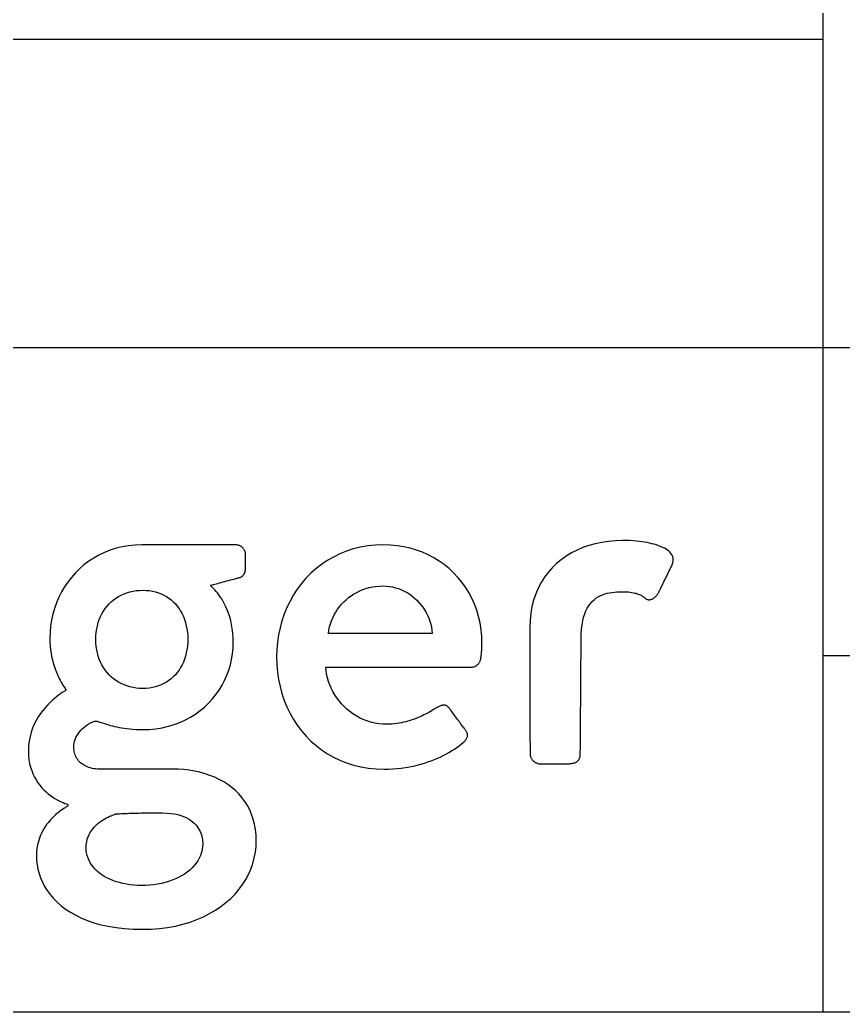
# Model space of a CAD drawing. Extents: x -9 to 415, y 5 to 292.
# Drawn here: x 270.7 to 296.1, y 4.66 to 35.26 of the extents above; entities that cross this region are included whole.
import ezdxf

# ---------------------------------------------------------------- set-up
doc = ezdxf.new("R2010")
doc.units = 0
doc.layers.get('0').update_dxf_attribs({"linetype": 'CONTINUOUS'})

msp = doc.modelspace()

# ---------------------------------------------------------------- linework, layer by layer
at = {"color": 7, "linetype": 'CONTINUOUS'}
for p, q in [((295.488, 32.13), (295.488, 53.819)), ((225.389, 34.66), (295.488, 34.66)), ((295.488, 4.66), (295.488, 34.66)), ((225.389, 25.16), (295.488, 25.16)), ((295.488, 25.16), (414.988, 25.16)), ((295.488, 15.66), (414.988, 15.66)), ((414.988, 4.66), (19.988, 4.66)), ((414.988, 4.66), (225.389, 4.66))]:
    msp.add_line(p, q, dxfattribs=at)
at = {"color": 179, "linetype": 'CONTINUOUS'}
for p, q in [((273.857, 19.009), (273.668, 18.963)), ((274.053, 19.042), (273.857, 19.009)), ((274.255, 19.063), (274.053, 19.042)), ((274.462, 19.07), (274.255, 19.063)), ((274.477, 19.07), (274.462, 19.07)), ((274.519, 19.07), (274.477, 19.07)), ((274.586, 19.07), (274.519, 19.07)), ((274.676, 19.07), (274.586, 19.07)), ((274.786, 19.07), (274.676, 19.07)), ((274.914, 19.07), (274.786, 19.07)), ((275.056, 19.07), (274.914, 19.07)), ((275.211, 19.07), (275.056, 19.07)), ((275.376, 19.07), (275.211, 19.07)), ((275.549, 19.07), (275.376, 19.07)), ((275.726, 19.07), (275.549, 19.07)), ((275.907, 19.07), (275.726, 19.07)), ((276.087, 19.07), (275.907, 19.07)), ((276.264, 19.07), (276.087, 19.07)), ((276.437, 19.07), (276.264, 19.07)), ((276.602, 19.07), (276.437, 19.07)), ((276.757, 19.07), (276.602, 19.07)), ((276.9, 19.07), (276.757, 19.07)), ((277.027, 19.07), (276.9, 19.07)), ((277.137, 19.07), (277.027, 19.07)), ((277.227, 19.07), (277.137, 19.07)), ((277.294, 19.07), (277.227, 19.07)), ((277.336, 19.07), (277.294, 19.07)), ((277.351, 19.07), (277.336, 19.07)), ((277.373, 19.069), (277.351, 19.07)), ((277.395, 19.067), (277.373, 19.069)), ((277.416, 19.064), (277.395, 19.067)), ((277.437, 19.059), (277.416, 19.064)), ((277.457, 19.053), (277.437, 19.059)), ((277.476, 19.046), (277.457, 19.053)), ((277.495, 19.038), (277.476, 19.046)), ((277.513, 19.029), (277.495, 19.038)), ((277.53, 19.019), (277.513, 19.029)), ((277.546, 19.007), (277.53, 19.019)), ((277.561, 18.995), (277.546, 19.007)), ((277.575, 18.981), (277.561, 18.995)), ((277.589, 18.967), (277.575, 18.981)), ((281.211, 18.997), (280.989, 18.943)), ((281.44, 19.037), (281.211, 18.997)), ((281.677, 19.061), (281.44, 19.037)), ((281.921, 19.07), (281.677, 19.061)), ((282.133, 19.063), (281.921, 19.07)), ((282.341, 19.043), (282.133, 19.063)), ((282.544, 19.011), (282.341, 19.043)), ((282.742, 18.966), (282.544, 19.011)), ((288.072, 18.984), (287.892, 18.907)), ((288.259, 19.049), (288.072, 18.984)), ((288.454, 19.103), (288.259, 19.049)), ((288.654, 19.146), (288.454, 19.103)), ((288.861, 19.177), (288.654, 19.146)), ((289.073, 19.196), (288.861, 19.177)), ((289.291, 19.204), (289.073, 19.196)), ((289.513, 19.199), (289.291, 19.204)), ((289.738, 19.183), (289.513, 19.199)), ((289.816, 19.174), (289.738, 19.183)), ((289.894, 19.164), (289.816, 19.174)), ((289.972, 19.152), (289.894, 19.164)), ((290.049, 19.138), (289.972, 19.152)), ((290.124, 19.123), (290.049, 19.138)), ((290.198, 19.106), (290.124, 19.123)), ((290.27, 19.087), (290.198, 19.106)), ((290.339, 19.066), (290.27, 19.087)), ((290.406, 19.044), (290.339, 19.066)), ((290.47, 19.019), (290.406, 19.044)), ((290.53, 18.993), (290.47, 19.019)), ((290.586, 18.965), (290.53, 18.993)), ((273.14, 18.754), (272.979, 18.663)), ((273.309, 18.835), (273.14, 18.754)), ((273.485, 18.904), (273.309, 18.835)), ((273.668, 18.963), (273.485, 18.904)), ((277.601, 18.952), (277.589, 18.967)), ((277.613, 18.936), (277.601, 18.952)), ((277.623, 18.919), (277.613, 18.936)), ((277.632, 18.901), (277.623, 18.919)), ((277.641, 18.882), (277.632, 18.901)), ((277.648, 18.863), (277.641, 18.882)), ((277.653, 18.843), (277.648, 18.863)), ((277.658, 18.822), (277.653, 18.843)), ((277.661, 18.801), (277.658, 18.822)), ((277.663, 18.779), (277.661, 18.801)), ((277.664, 18.757), (277.663, 18.779)), ((277.664, 18.755), (277.664, 18.757)), ((277.664, 18.748), (277.664, 18.755)), ((277.664, 18.739), (277.664, 18.748)), ((277.664, 18.726), (277.664, 18.739)), ((277.664, 18.71), (277.664, 18.726)), ((277.664, 18.692), (277.664, 18.71)), ((277.664, 18.672), (277.664, 18.692)), ((277.664, 18.65), (277.664, 18.672)), ((280.373, 18.695), (280.185, 18.587)), ((280.57, 18.791), (280.373, 18.695)), ((280.775, 18.874), (280.57, 18.791)), ((280.989, 18.943), (280.775, 18.874)), ((282.934, 18.91), (282.742, 18.966)), ((283.119, 18.842), (282.934, 18.91)), ((283.299, 18.762), (283.119, 18.842)), ((283.471, 18.672), (283.299, 18.762)), ((283.636, 18.571), (283.471, 18.672)), ((287.557, 18.721), (287.403, 18.612)), ((287.721, 18.82), (287.557, 18.721)), ((287.892, 18.907), (287.721, 18.82)), ((290.639, 18.935), (290.586, 18.965)), ((290.686, 18.902), (290.639, 18.935)), ((290.729, 18.868), (290.686, 18.902)), ((290.766, 18.831), (290.729, 18.868)), ((290.798, 18.793), (290.766, 18.831)), ((290.824, 18.752), (290.798, 18.793)), ((290.843, 18.709), (290.824, 18.752)), ((290.856, 18.664), (290.843, 18.709)), ((272.679, 18.451), (272.542, 18.331)), ((272.825, 18.562), (272.679, 18.451)), ((272.979, 18.663), (272.825, 18.562)), ((277.664, 18.626), (277.664, 18.65)), ((277.664, 18.602), (277.664, 18.626)), ((277.664, 18.577), (277.664, 18.602)), ((277.664, 18.551), (277.664, 18.577)), ((277.664, 18.525), (277.664, 18.551)), ((277.664, 18.5), (277.664, 18.525)), ((277.664, 18.475), (277.664, 18.5)), ((277.664, 18.452), (277.664, 18.475)), ((277.664, 18.43), (277.664, 18.452)), ((277.664, 18.41), (277.664, 18.43)), ((277.664, 18.391), (277.664, 18.41)), ((277.664, 18.376), (277.664, 18.391)), ((277.664, 18.363), (277.664, 18.376)), ((277.664, 18.353), (277.664, 18.363)), ((280.006, 18.466), (279.837, 18.334)), ((280.185, 18.587), (280.006, 18.466)), ((283.793, 18.459), (283.636, 18.571)), ((283.942, 18.338), (283.793, 18.459)), ((287.123, 18.362), (286.999, 18.221)), ((287.258, 18.492), (287.123, 18.362)), ((287.403, 18.612), (287.258, 18.492)), ((290.768, 18.334), (290.786, 18.37)), ((290.786, 18.37), (290.801, 18.401)), ((290.801, 18.401), (290.813, 18.426)), ((290.813, 18.426), (290.822, 18.445)), ((290.822, 18.445), (290.828, 18.456)), ((290.828, 18.456), (290.83, 18.46)), ((290.83, 18.46), (290.848, 18.515)), ((290.848, 18.515), (290.859, 18.567)), ((290.861, 18.617), (290.856, 18.664)), ((290.859, 18.567), (290.861, 18.617)), ((272.292, 18.067), (272.181, 17.923)), ((272.413, 18.203), (272.292, 18.067)), ((272.542, 18.331), (272.413, 18.203)), ((277.415, 18.047), (277.443, 18.055)), ((277.443, 18.055), (277.464, 18.061)), ((277.464, 18.061), (277.478, 18.064)), ((277.478, 18.064), (277.482, 18.066)), ((277.482, 18.066), (277.497, 18.068)), ((277.497, 18.068), (277.51, 18.072)), ((277.51, 18.072), (277.523, 18.078)), ((277.523, 18.078), (277.536, 18.084)), ((277.536, 18.084), (277.548, 18.091)), ((277.548, 18.091), (277.56, 18.1)), ((277.56, 18.1), (277.571, 18.109)), ((277.571, 18.109), (277.581, 18.12)), ((277.581, 18.12), (277.591, 18.131)), ((277.591, 18.131), (277.6, 18.143)), ((277.6, 18.143), (277.609, 18.155)), ((277.609, 18.155), (277.617, 18.168)), ((277.617, 18.168), (277.624, 18.182)), ((277.624, 18.182), (277.631, 18.196)), ((277.631, 18.196), (277.637, 18.211)), ((277.637, 18.211), (277.643, 18.225)), ((277.643, 18.225), (277.648, 18.24)), ((277.648, 18.24), (277.652, 18.255)), ((277.652, 18.255), (277.656, 18.271)), ((277.656, 18.271), (277.659, 18.286)), ((277.659, 18.286), (277.661, 18.301)), ((277.661, 18.301), (277.663, 18.316)), ((277.663, 18.316), (277.664, 18.331)), ((277.664, 18.347), (277.664, 18.353)), ((277.664, 18.345), (277.664, 18.347)), ((277.664, 18.331), (277.664, 18.345)), ((279.677, 18.192), (279.528, 18.039)), ((279.837, 18.334), (279.677, 18.192)), ((284.083, 18.207), (283.942, 18.338)), ((284.214, 18.068), (284.083, 18.207)), ((284.337, 17.919), (284.214, 18.068)), ((286.886, 18.071), (286.784, 17.91)), ((286.999, 18.221), (286.886, 18.071)), ((290.607, 18.007), (290.632, 18.057)), ((290.632, 18.057), (290.657, 18.107)), ((290.657, 18.107), (290.681, 18.157)), ((290.681, 18.157), (290.705, 18.205)), ((290.705, 18.205), (290.727, 18.251)), ((290.727, 18.251), (290.749, 18.295)), ((290.749, 18.295), (290.768, 18.334)), ((272.079, 17.773), (271.987, 17.616)), ((272.181, 17.923), (272.079, 17.773)), ((276.575, 17.818), (276.579, 17.819)), ((276.578, 17.815), (276.575, 17.818)), ((276.589, 17.807), (276.578, 17.815)), ((276.579, 17.819), (276.592, 17.823)), ((276.605, 17.793), (276.589, 17.807)), ((276.592, 17.823), (276.614, 17.829)), ((276.627, 17.773), (276.605, 17.793)), ((276.614, 17.829), (276.642, 17.836)), ((276.654, 17.748), (276.627, 17.773)), ((276.642, 17.836), (276.676, 17.846)), ((276.686, 17.717), (276.654, 17.748)), ((276.676, 17.846), (276.716, 17.857)), ((276.716, 17.857), (276.761, 17.869)), ((276.761, 17.869), (276.81, 17.882)), ((276.81, 17.882), (276.862, 17.896)), ((276.862, 17.896), (276.916, 17.911)), ((276.916, 17.911), (276.972, 17.926)), ((276.972, 17.926), (277.028, 17.942)), ((277.028, 17.942), (277.085, 17.957)), ((277.085, 17.957), (277.141, 17.972)), ((277.141, 17.972), (277.195, 17.987)), ((277.195, 17.987), (277.247, 18.001)), ((277.247, 18.001), (277.296, 18.015)), ((277.296, 18.015), (277.341, 18.027)), ((277.341, 18.027), (277.381, 18.038)), ((277.381, 18.038), (277.415, 18.047)), ((279.389, 17.876), (279.26, 17.704)), ((279.528, 18.039), (279.389, 17.876)), ((281.377, 17.722), (281.477, 17.751)), ((281.477, 17.751), (281.58, 17.773)), ((281.58, 17.773), (281.686, 17.789)), ((281.686, 17.789), (281.794, 17.799)), ((281.794, 17.799), (281.904, 17.802)), ((281.904, 17.802), (282.004, 17.798)), ((282.004, 17.798), (282.103, 17.788)), ((282.103, 17.788), (282.2, 17.771)), ((282.2, 17.771), (282.294, 17.748)), ((282.294, 17.748), (282.386, 17.719)), ((284.449, 17.762), (284.337, 17.919)), ((284.552, 17.597), (284.449, 17.762)), ((286.784, 17.91), (286.694, 17.739)), ((290.478, 17.744), (290.496, 17.78)), ((290.496, 17.78), (290.515, 17.82)), ((290.515, 17.82), (290.537, 17.863)), ((290.537, 17.863), (290.559, 17.909)), ((290.559, 17.909), (290.583, 17.957)), ((290.583, 17.957), (290.607, 18.007)), ((271.904, 17.453), (271.832, 17.285)), ((271.987, 17.616), (271.904, 17.453)), ((273.666, 17.426), (273.745, 17.475)), ((273.745, 17.475), (273.828, 17.52)), ((273.828, 17.52), (273.914, 17.559)), ((273.914, 17.559), (274.003, 17.592)), ((274.003, 17.592), (274.096, 17.62)), ((274.096, 17.62), (274.192, 17.642)), ((274.192, 17.642), (274.29, 17.658)), ((274.29, 17.658), (274.392, 17.667)), ((274.392, 17.667), (274.496, 17.671)), ((274.496, 17.671), (274.597, 17.667)), ((274.597, 17.667), (274.696, 17.658)), ((274.696, 17.658), (274.792, 17.642)), ((274.792, 17.642), (274.885, 17.62)), ((274.885, 17.62), (274.974, 17.592)), ((274.974, 17.592), (275.06, 17.559)), ((275.06, 17.559), (275.143, 17.52)), ((275.143, 17.52), (275.222, 17.475)), ((275.222, 17.475), (275.297, 17.426)), ((276.721, 17.679), (276.686, 17.717)), ((276.759, 17.636), (276.721, 17.679)), ((276.799, 17.586), (276.759, 17.636)), ((276.842, 17.531), (276.799, 17.586)), ((276.885, 17.469), (276.842, 17.531)), ((276.93, 17.401), (276.885, 17.469)), ((279.142, 17.524), (279.036, 17.335)), ((279.26, 17.704), (279.142, 17.524)), ((280.842, 17.442), (280.922, 17.501)), ((280.922, 17.501), (281.006, 17.555)), ((281.006, 17.555), (281.094, 17.605)), ((281.094, 17.605), (281.185, 17.649)), ((281.185, 17.649), (281.279, 17.689)), ((281.279, 17.689), (281.377, 17.722)), ((282.386, 17.719), (282.476, 17.684)), ((282.476, 17.684), (282.562, 17.644)), ((282.562, 17.644), (282.646, 17.598)), ((282.646, 17.598), (282.727, 17.547)), ((282.727, 17.547), (282.804, 17.491)), ((282.804, 17.491), (282.878, 17.43)), ((284.643, 17.424), (284.552, 17.597)), ((286.616, 17.558), (286.552, 17.368)), ((286.694, 17.739), (286.616, 17.558)), ((288.475, 17.424), (288.539, 17.465)), ((288.539, 17.465), (288.606, 17.501)), ((288.606, 17.501), (288.675, 17.531)), ((288.675, 17.531), (288.746, 17.556)), ((288.746, 17.556), (288.819, 17.576)), ((288.819, 17.576), (288.893, 17.593)), ((288.893, 17.593), (288.969, 17.605)), ((288.969, 17.605), (289.046, 17.614)), ((289.046, 17.614), (289.123, 17.62)), ((289.123, 17.62), (289.201, 17.623)), ((289.201, 17.623), (289.279, 17.624)), ((289.279, 17.624), (289.349, 17.623)), ((289.349, 17.623), (289.414, 17.62)), ((289.414, 17.62), (289.474, 17.616)), ((289.474, 17.616), (289.53, 17.61)), ((289.53, 17.61), (289.581, 17.603)), ((289.581, 17.603), (289.628, 17.595)), ((289.628, 17.595), (289.672, 17.585)), ((289.672, 17.585), (289.711, 17.575)), ((289.711, 17.575), (289.748, 17.564)), ((289.748, 17.564), (289.781, 17.552)), ((289.781, 17.552), (289.811, 17.54)), ((289.811, 17.54), (289.839, 17.527)), ((289.839, 17.527), (289.864, 17.514)), ((289.864, 17.514), (289.887, 17.501)), ((289.887, 17.501), (289.907, 17.488)), ((289.907, 17.488), (289.926, 17.475)), ((289.926, 17.475), (289.943, 17.462)), ((289.943, 17.462), (289.959, 17.45)), ((289.959, 17.45), (289.974, 17.438)), ((290.261, 17.431), (290.278, 17.444)), ((290.278, 17.444), (290.295, 17.458)), ((290.295, 17.458), (290.312, 17.474)), ((290.312, 17.474), (290.328, 17.491)), ((290.328, 17.491), (290.343, 17.509)), ((290.343, 17.509), (290.358, 17.527)), ((290.358, 17.527), (290.373, 17.547)), ((290.373, 17.547), (290.386, 17.567)), ((290.386, 17.567), (290.399, 17.588)), ((290.399, 17.588), (290.412, 17.609)), ((290.412, 17.609), (290.423, 17.631)), ((290.423, 17.631), (290.434, 17.654)), ((290.434, 17.654), (290.436, 17.658)), ((290.436, 17.658), (290.442, 17.67)), ((290.442, 17.67), (290.451, 17.688)), ((290.451, 17.688), (290.463, 17.714)), ((290.463, 17.714), (290.478, 17.744)), ((271.832, 17.285), (271.769, 17.111)), ((273.334, 17.103), (273.392, 17.177)), ((273.392, 17.177), (273.454, 17.246)), ((273.454, 17.246), (273.521, 17.311)), ((273.521, 17.311), (273.592, 17.371)), ((273.592, 17.371), (273.666, 17.426)), ((275.297, 17.426), (275.368, 17.371)), ((275.368, 17.371), (275.435, 17.311)), ((275.435, 17.311), (275.498, 17.246)), ((275.498, 17.246), (275.557, 17.177)), ((275.557, 17.177), (275.611, 17.103)), ((276.974, 17.326), (276.93, 17.401)), ((277.017, 17.245), (276.974, 17.326)), ((277.06, 17.157), (277.017, 17.245)), ((277.1, 17.062), (277.06, 17.157)), ((278.941, 17.14), (278.858, 16.937)), ((279.036, 17.335), (278.941, 17.14)), ((280.503, 17.082), (280.562, 17.162)), ((280.562, 17.162), (280.626, 17.238)), ((280.626, 17.238), (280.693, 17.31)), ((280.693, 17.31), (280.766, 17.378)), ((280.766, 17.378), (280.842, 17.442)), ((282.878, 17.43), (282.948, 17.366)), ((282.948, 17.366), (283.014, 17.297)), ((283.014, 17.297), (283.076, 17.224)), ((283.076, 17.224), (283.134, 17.148)), ((283.134, 17.148), (283.187, 17.068)), ((284.724, 17.243), (284.643, 17.424)), ((284.794, 17.056), (284.724, 17.243)), ((286.501, 17.168), (286.464, 16.959)), ((286.552, 17.368), (286.501, 17.168)), ((288.205, 17.116), (288.252, 17.193)), ((288.252, 17.193), (288.302, 17.261)), ((288.302, 17.261), (288.356, 17.323)), ((288.356, 17.323), (288.414, 17.377)), ((288.414, 17.377), (288.475, 17.424)), ((289.974, 17.438), (289.988, 17.427)), ((289.988, 17.427), (290.001, 17.417)), ((290.001, 17.417), (290.013, 17.408)), ((290.013, 17.408), (290.026, 17.4)), ((290.026, 17.4), (290.038, 17.393)), ((290.038, 17.393), (290.057, 17.386)), ((290.057, 17.386), (290.075, 17.381)), ((290.075, 17.381), (290.094, 17.378)), ((290.094, 17.378), (290.113, 17.377)), ((290.113, 17.377), (290.132, 17.378)), ((290.132, 17.378), (290.151, 17.38)), ((290.151, 17.38), (290.17, 17.385)), ((290.17, 17.385), (290.188, 17.391)), ((290.188, 17.391), (290.207, 17.399)), ((290.207, 17.399), (290.225, 17.408)), ((290.225, 17.408), (290.243, 17.419)), ((290.243, 17.419), (290.261, 17.431)), ((271.718, 16.934), (271.678, 16.752)), ((271.769, 17.111), (271.718, 16.934)), ((273.152, 16.767), (273.19, 16.857)), ((273.19, 16.857), (273.233, 16.943)), ((273.233, 16.943), (273.281, 17.025)), ((273.281, 17.025), (273.334, 17.103)), ((275.611, 17.103), (275.661, 17.025)), ((275.661, 17.025), (275.706, 16.943)), ((275.706, 16.943), (275.746, 16.857)), ((275.746, 16.857), (275.781, 16.767)), ((277.138, 16.961), (277.1, 17.062)), ((277.174, 16.853), (277.138, 16.961)), ((277.205, 16.738), (277.174, 16.853)), ((278.858, 16.937), (278.786, 16.728)), ((280.357, 16.823), (280.4, 16.913)), ((280.4, 16.913), (280.449, 16.999)), ((280.449, 16.999), (280.503, 17.082)), ((283.187, 17.068), (283.235, 16.985)), ((283.235, 16.985), (283.278, 16.899)), ((283.278, 16.899), (283.316, 16.81)), ((284.852, 16.861), (284.794, 17.056)), ((284.897, 16.661), (284.852, 16.861)), ((286.464, 16.959), (286.441, 16.741)), ((288.067, 16.724), (288.094, 16.836)), ((288.094, 16.836), (288.126, 16.938)), ((288.126, 16.938), (288.163, 17.032)), ((288.163, 17.032), (288.205, 17.116)), ((271.648, 16.567), (271.631, 16.379)), ((271.678, 16.752), (271.648, 16.567)), ((273.071, 16.476), (273.093, 16.576)), ((273.093, 16.576), (273.12, 16.674)), ((273.12, 16.674), (273.152, 16.767)), ((275.781, 16.767), (275.811, 16.674)), ((275.811, 16.674), (275.836, 16.576)), ((275.836, 16.576), (275.856, 16.476)), ((277.232, 16.616), (277.205, 16.738)), ((277.254, 16.487), (277.232, 16.616)), ((278.786, 16.728), (278.727, 16.514)), ((280.236, 16.438), (280.258, 16.538)), ((280.258, 16.538), (280.285, 16.636)), ((280.285, 16.636), (280.318, 16.731)), ((280.318, 16.731), (280.357, 16.823)), ((283.316, 16.81), (283.349, 16.719)), ((283.349, 16.719), (283.376, 16.626)), ((283.376, 16.626), (283.398, 16.531)), ((283.398, 16.531), (283.413, 16.434)), ((284.93, 16.454), (284.897, 16.661)), ((286.441, 16.741), (286.434, 16.513)), ((288.03, 16.471), (288.045, 16.603)), ((288.045, 16.603), (288.067, 16.724)), ((271.631, 16.379), (271.625, 16.189)), ((273.044, 16.155), (273.047, 16.265)), ((273.047, 16.265), (273.056, 16.372)), ((273.056, 16.372), (273.071, 16.476)), ((275.856, 16.476), (275.87, 16.372)), ((275.87, 16.372), (275.879, 16.265)), ((275.879, 16.265), (275.882, 16.155)), ((277.27, 16.351), (277.254, 16.487)), ((277.281, 16.207), (277.27, 16.351)), ((278.681, 16.295), (278.648, 16.071)), ((278.727, 16.514), (278.681, 16.295)), ((280.221, 16.336), (280.236, 16.438)), ((280.237, 16.336), (280.221, 16.336)), ((280.284, 16.336), (280.237, 16.336)), ((280.358, 16.336), (280.284, 16.336)), ((280.458, 16.336), (280.358, 16.336)), ((280.58, 16.336), (280.458, 16.336)), ((280.721, 16.336), (280.58, 16.336)), ((280.879, 16.336), (280.721, 16.336)), ((281.051, 16.336), (280.879, 16.336)), ((281.234, 16.336), (281.051, 16.336)), ((281.425, 16.336), (281.234, 16.336)), ((281.622, 16.336), (281.425, 16.336)), ((281.822, 16.336), (281.622, 16.336)), ((282.021, 16.336), (281.822, 16.336)), ((282.218, 16.336), (282.021, 16.336)), ((282.41, 16.336), (282.218, 16.336)), ((282.593, 16.336), (282.41, 16.336)), ((282.764, 16.336), (282.593, 16.336)), ((282.922, 16.336), (282.764, 16.336)), ((283.064, 16.336), (282.922, 16.336)), ((283.186, 16.336), (283.064, 16.336)), ((283.285, 16.336), (283.186, 16.336)), ((283.36, 16.336), (283.285, 16.336)), ((283.406, 16.336), (283.36, 16.336)), ((283.423, 16.336), (283.406, 16.336)), ((283.413, 16.434), (283.423, 16.336)), ((284.951, 16.242), (284.93, 16.454)), ((284.957, 16.024), (284.951, 16.242)), ((286.434, 16.513), (286.434, 16.329)), ((286.434, 16.329), (286.434, 16.136)), ((288.017, 16.175), (288.02, 16.328)), ((288.02, 16.328), (288.03, 16.471)), ((271.625, 16.189), (271.627, 16.067)), ((271.627, 16.067), (271.635, 15.95)), ((271.635, 15.95), (271.647, 15.836)), ((273.047, 16.046), (273.044, 16.155)), ((273.056, 15.939), (273.047, 16.046)), ((273.071, 15.835), (273.056, 15.939)), ((275.87, 15.939), (275.856, 15.835)), ((275.879, 16.046), (275.87, 15.939)), ((275.882, 16.155), (275.879, 16.046)), ((277.279, 15.882), (277.284, 16.056)), ((277.284, 16.056), (277.281, 16.207)), ((278.648, 16.071), (278.627, 15.843)), ((284.954, 15.903), (284.955, 15.922)), ((284.955, 15.941), (284.956, 15.959)), ((284.955, 15.922), (284.955, 15.941)), ((284.956, 15.959), (284.957, 15.976)), ((284.957, 16.009), (284.957, 16.024)), ((284.957, 15.993), (284.957, 16.009)), ((284.957, 15.976), (284.957, 15.993)), ((286.434, 16.136), (286.434, 15.935)), ((286.434, 15.935), (286.434, 15.728)), ((288.014, 15.778), (288.015, 15.912)), ((288.015, 15.912), (288.016, 16.023)), ((288.016, 16.105), (288.017, 16.157)), ((288.016, 16.023), (288.016, 16.105)), ((288.017, 16.157), (288.017, 16.175)), ((271.647, 15.836), (271.663, 15.727)), ((271.663, 15.727), (271.682, 15.623)), ((271.682, 15.623), (271.705, 15.522)), ((273.093, 15.735), (273.071, 15.835)), ((273.12, 15.637), (273.093, 15.735)), ((273.152, 15.544), (273.12, 15.637)), ((275.811, 15.637), (275.781, 15.544)), ((275.836, 15.735), (275.811, 15.637)), ((275.856, 15.835), (275.836, 15.735)), ((277.234, 15.539), (277.262, 15.71)), ((277.262, 15.71), (277.279, 15.882)), ((278.627, 15.843), (278.62, 15.612)), ((278.62, 15.612), (278.627, 15.377)), ((284.926, 15.594), (284.928, 15.61)), ((284.928, 15.61), (284.931, 15.626)), ((284.931, 15.626), (284.933, 15.644)), ((284.933, 15.644), (284.935, 15.662)), ((284.935, 15.662), (284.937, 15.681)), ((284.937, 15.681), (284.939, 15.7)), ((284.939, 15.7), (284.94, 15.72)), ((284.94, 15.72), (284.942, 15.74)), ((284.942, 15.74), (284.944, 15.76)), ((284.944, 15.76), (284.946, 15.781)), ((284.946, 15.781), (284.947, 15.801)), ((284.947, 15.801), (284.949, 15.822)), ((284.949, 15.822), (284.95, 15.842)), ((284.95, 15.842), (284.951, 15.863)), ((284.951, 15.863), (284.953, 15.883)), ((284.953, 15.883), (284.954, 15.903)), ((286.434, 15.728), (286.434, 15.517)), ((288.012, 15.446), (288.013, 15.621)), ((288.013, 15.621), (288.014, 15.778)), ((271.705, 15.522), (271.73, 15.427)), ((271.73, 15.427), (271.757, 15.336)), ((271.757, 15.336), (271.786, 15.249)), ((273.19, 15.454), (273.152, 15.544)), ((273.233, 15.367), (273.19, 15.454)), ((273.281, 15.285), (273.233, 15.367)), ((275.706, 15.367), (275.661, 15.285)), ((275.746, 15.454), (275.706, 15.367)), ((275.781, 15.544), (275.746, 15.454)), ((277.147, 15.207), (277.196, 15.372)), ((277.196, 15.372), (277.234, 15.539)), ((278.627, 15.377), (278.648, 15.146)), ((284.646, 15.299), (284.664, 15.301)), ((284.664, 15.301), (284.682, 15.304)), ((284.682, 15.304), (284.7, 15.308)), ((284.7, 15.308), (284.717, 15.313)), ((284.717, 15.313), (284.734, 15.319)), ((284.734, 15.319), (284.751, 15.327)), ((284.751, 15.327), (284.767, 15.335)), ((284.767, 15.335), (284.782, 15.344)), ((284.782, 15.344), (284.797, 15.354)), ((284.797, 15.354), (284.812, 15.365)), ((284.812, 15.365), (284.825, 15.377)), ((284.825, 15.377), (284.838, 15.39)), ((284.838, 15.39), (284.851, 15.403)), ((284.851, 15.403), (284.862, 15.418)), ((284.862, 15.418), (284.873, 15.433)), ((284.873, 15.433), (284.883, 15.449)), ((284.883, 15.449), (284.892, 15.466)), ((284.892, 15.466), (284.9, 15.483)), ((284.9, 15.483), (284.907, 15.501)), ((284.907, 15.501), (284.913, 15.519)), ((284.913, 15.519), (284.918, 15.539)), ((284.918, 15.539), (284.922, 15.558)), ((284.922, 15.558), (284.924, 15.579)), ((284.924, 15.579), (284.926, 15.594)), ((286.434, 15.517), (286.435, 15.302)), ((286.435, 15.302), (286.435, 15.086)), ((288.01, 15.256), (288.012, 15.446)), ((271.786, 15.249), (271.817, 15.168)), ((271.817, 15.168), (271.848, 15.091)), ((271.848, 15.091), (271.88, 15.02)), ((271.88, 15.02), (271.912, 14.953)), ((273.334, 15.207), (273.281, 15.285)), ((273.392, 15.134), (273.334, 15.207)), ((273.454, 15.064), (273.392, 15.134)), ((273.521, 15), (273.454, 15.064)), ((273.592, 14.94), (273.521, 15)), ((275.435, 15), (275.368, 14.94)), ((275.498, 15.064), (275.435, 15)), ((275.557, 15.134), (275.498, 15.064)), ((275.611, 15.207), (275.557, 15.134)), ((275.661, 15.285), (275.611, 15.207)), ((277.018, 14.89), (277.087, 15.047)), ((277.087, 15.047), (277.147, 15.207)), ((278.648, 15.146), (278.681, 14.92)), ((280.149, 15.188), (280.139, 15.299)), ((280.139, 15.299), (280.162, 15.299)), ((280.166, 15.077), (280.149, 15.188)), ((280.162, 15.299), (280.227, 15.299)), ((280.191, 14.968), (280.166, 15.077)), ((280.227, 15.299), (280.332, 15.299)), ((280.332, 15.299), (280.471, 15.299)), ((280.471, 15.299), (280.642, 15.299)), ((280.642, 15.299), (280.84, 15.299)), ((280.84, 15.299), (281.062, 15.299)), ((281.062, 15.299), (281.303, 15.299)), ((281.303, 15.299), (281.559, 15.299)), ((281.559, 15.299), (281.827, 15.299)), ((281.827, 15.299), (282.103, 15.299)), ((282.103, 15.299), (282.383, 15.299)), ((282.383, 15.299), (282.663, 15.299)), ((282.663, 15.299), (282.939, 15.299)), ((282.939, 15.299), (283.207, 15.299)), ((283.207, 15.299), (283.464, 15.299)), ((283.464, 15.299), (283.705, 15.299)), ((283.705, 15.299), (283.926, 15.299)), ((283.926, 15.299), (284.124, 15.299)), ((284.124, 15.299), (284.295, 15.299)), ((284.295, 15.299), (284.434, 15.299)), ((284.434, 15.299), (284.539, 15.299)), ((284.539, 15.299), (284.605, 15.299)), ((284.605, 15.299), (284.627, 15.299)), ((284.627, 15.299), (284.646, 15.299)), ((286.435, 15.086), (286.435, 14.87)), ((288.007, 14.842), (288.009, 15.054)), ((288.009, 15.054), (288.01, 15.256)), ((271.912, 14.953), (271.944, 14.892)), ((271.944, 14.892), (271.974, 14.836)), ((271.974, 14.836), (272.003, 14.786)), ((272.003, 14.786), (272.031, 14.741)), ((272.031, 14.741), (272.056, 14.702)), ((272.056, 14.702), (272.078, 14.669)), ((273.666, 14.885), (273.592, 14.94)), ((273.745, 14.836), (273.666, 14.885)), ((273.828, 14.791), (273.745, 14.836)), ((273.914, 14.752), (273.828, 14.791)), ((274.003, 14.719), (273.914, 14.752)), ((274.096, 14.691), (274.003, 14.719)), ((274.192, 14.669), (274.096, 14.691)), ((274.885, 14.691), (274.792, 14.669)), ((274.974, 14.719), (274.885, 14.691)), ((275.06, 14.752), (274.974, 14.719)), ((275.143, 14.791), (275.06, 14.752)), ((275.222, 14.836), (275.143, 14.791)), ((275.297, 14.885), (275.222, 14.836)), ((275.368, 14.94), (275.297, 14.885)), ((276.849, 14.592), (276.938, 14.739)), ((276.938, 14.739), (277.018, 14.89)), ((278.681, 14.92), (278.727, 14.699)), ((278.727, 14.699), (278.786, 14.483)), ((280.222, 14.86), (280.191, 14.968)), ((280.261, 14.753), (280.222, 14.86)), ((280.306, 14.649), (280.261, 14.753)), ((286.435, 14.87), (286.436, 14.655)), ((288.006, 14.624), (288.007, 14.842)), ((271.832, 14.387), (271.765, 14.332)), ((271.895, 14.435), (271.832, 14.387)), ((271.953, 14.476), (271.895, 14.435)), ((272.004, 14.512), (271.953, 14.476)), ((272.049, 14.541), (272.004, 14.512)), ((272.085, 14.563), (272.049, 14.541)), ((272.078, 14.669), (272.098, 14.641)), ((272.113, 14.579), (272.085, 14.563)), ((272.098, 14.641), (272.114, 14.62)), ((272.13, 14.588), (272.113, 14.579)), ((272.114, 14.62), (272.126, 14.604)), ((272.126, 14.604), (272.133, 14.595)), ((272.136, 14.592), (272.13, 14.588)), ((272.133, 14.595), (272.136, 14.592)), ((274.29, 14.653), (274.192, 14.669)), ((274.392, 14.643), (274.29, 14.653)), ((274.496, 14.64), (274.392, 14.643)), ((274.597, 14.643), (274.496, 14.64)), ((274.696, 14.653), (274.597, 14.643)), ((274.792, 14.669), (274.696, 14.653)), ((276.642, 14.317), (276.751, 14.452)), ((276.751, 14.452), (276.849, 14.592)), ((278.786, 14.483), (278.858, 14.273)), ((280.357, 14.546), (280.306, 14.649)), ((280.415, 14.447), (280.357, 14.546)), ((280.478, 14.351), (280.415, 14.447)), ((286.436, 14.655), (286.436, 14.444)), ((286.436, 14.444), (286.437, 14.236)), ((288.003, 14.182), (288.004, 14.403)), ((288.004, 14.403), (288.006, 14.624)), ((271.55, 14.128), (271.477, 14.047)), ((271.623, 14.203), (271.55, 14.128)), ((271.695, 14.27), (271.623, 14.203)), ((271.765, 14.332), (271.695, 14.27)), ((276.399, 14.069), (276.525, 14.19)), ((276.525, 14.19), (276.642, 14.317)), ((278.858, 14.273), (278.941, 14.07)), ((280.548, 14.258), (280.478, 14.351)), ((280.623, 14.169), (280.548, 14.258)), ((280.704, 14.085), (280.623, 14.169)), ((280.79, 14.005), (280.704, 14.085)), ((283.619, 14.079), (283.598, 14.068)), ((283.64, 14.089), (283.619, 14.079)), ((283.66, 14.099), (283.64, 14.089)), ((283.679, 14.107), (283.66, 14.099)), ((283.698, 14.114), (283.679, 14.107)), ((283.717, 14.12), (283.698, 14.114)), ((283.735, 14.125), (283.717, 14.12)), ((283.753, 14.128), (283.735, 14.125)), ((283.77, 14.13), (283.753, 14.128)), ((283.787, 14.13), (283.77, 14.13)), ((283.804, 14.129), (283.787, 14.13)), ((283.821, 14.126), (283.804, 14.129)), ((283.837, 14.121), (283.821, 14.126)), ((283.853, 14.114), (283.837, 14.121)), ((283.869, 14.106), (283.853, 14.114)), ((283.886, 14.095), (283.869, 14.106)), ((283.902, 14.082), (283.886, 14.095)), ((283.918, 14.068), (283.902, 14.082)), ((286.437, 14.236), (286.437, 14.035)), ((288.001, 13.965), (288.003, 14.182)), ((271.335, 13.865), (271.268, 13.764)), ((271.405, 13.959), (271.335, 13.865)), ((271.477, 14.047), (271.405, 13.959)), ((275.969, 13.757), (276.121, 13.853)), ((276.121, 13.853), (276.264, 13.957)), ((276.264, 13.957), (276.399, 14.069)), ((278.941, 14.07), (279.037, 13.874)), ((279.037, 13.874), (279.143, 13.686)), ((280.882, 13.93), (280.79, 14.005)), ((280.978, 13.86), (280.882, 13.93)), ((281.079, 13.796), (280.978, 13.86)), ((281.184, 13.739), (281.079, 13.796)), ((283.11, 13.796), (283.052, 13.77)), ((283.166, 13.823), (283.11, 13.796)), ((283.22, 13.85), (283.166, 13.823)), ((283.273, 13.877), (283.22, 13.85)), ((283.323, 13.905), (283.273, 13.877)), ((283.372, 13.933), (283.323, 13.905)), ((283.419, 13.961), (283.372, 13.933)), ((283.463, 13.988), (283.419, 13.961)), ((283.505, 14.015), (283.463, 13.988)), ((283.53, 14.029), (283.505, 14.015)), ((283.553, 14.043), (283.53, 14.029)), ((283.576, 14.055), (283.553, 14.043)), ((283.598, 14.068), (283.576, 14.055)), ((283.934, 14.051), (283.918, 14.068)), ((283.951, 14.031), (283.934, 14.051)), ((283.953, 14.028), (283.951, 14.031)), ((283.96, 14.019), (283.953, 14.028)), ((283.971, 14.004), (283.96, 14.019)), ((283.985, 13.985), (283.971, 14.004)), ((284.003, 13.961), (283.985, 13.985)), ((284.023, 13.933), (284.003, 13.961)), ((284.046, 13.903), (284.023, 13.933)), ((284.071, 13.869), (284.046, 13.903)), ((284.097, 13.833), (284.071, 13.869)), ((284.125, 13.796), (284.097, 13.833)), ((284.153, 13.757), (284.125, 13.796)), ((286.437, 14.035), (286.437, 13.841)), ((286.437, 13.841), (286.438, 13.656)), ((288, 13.753), (288.001, 13.965)), ((271.147, 13.542), (271.096, 13.421)), ((271.205, 13.656), (271.147, 13.542)), ((271.268, 13.764), (271.205, 13.656)), ((272.701, 13.463), (272.74, 13.493)), ((272.74, 13.493), (272.778, 13.52)), ((272.778, 13.52), (272.817, 13.544)), ((272.817, 13.544), (272.853, 13.566)), ((272.853, 13.566), (272.889, 13.584)), ((272.889, 13.584), (272.922, 13.6)), ((272.922, 13.6), (272.953, 13.613)), ((272.953, 13.613), (272.981, 13.623)), ((272.981, 13.623), (273.006, 13.63)), ((273.006, 13.63), (273.027, 13.635)), ((273.027, 13.635), (273.044, 13.636)), ((273.044, 13.636), (273.062, 13.635)), ((273.062, 13.635), (273.083, 13.631)), ((273.083, 13.631), (273.109, 13.625)), ((273.109, 13.625), (273.137, 13.617)), ((273.137, 13.617), (273.169, 13.607)), ((273.169, 13.607), (273.205, 13.595)), ((273.205, 13.595), (273.245, 13.582)), ((273.245, 13.582), (273.287, 13.568)), ((273.287, 13.568), (273.334, 13.553)), ((273.334, 13.553), (273.384, 13.537)), ((273.384, 13.537), (273.438, 13.521)), ((273.438, 13.521), (273.495, 13.504)), ((273.495, 13.504), (273.556, 13.488)), ((273.556, 13.488), (273.621, 13.472)), ((273.621, 13.472), (273.69, 13.456)), ((275.092, 13.43), (275.283, 13.474)), ((275.283, 13.474), (275.466, 13.529)), ((275.466, 13.529), (275.641, 13.595)), ((275.641, 13.595), (275.809, 13.671)), ((275.809, 13.671), (275.969, 13.757)), ((279.143, 13.686), (279.261, 13.506)), ((279.261, 13.506), (279.39, 13.335)), ((281.294, 13.687), (281.184, 13.739)), ((281.409, 13.643), (281.294, 13.687)), ((281.527, 13.606), (281.409, 13.643)), ((281.649, 13.576), (281.527, 13.606)), ((281.775, 13.555), (281.649, 13.576)), ((281.904, 13.542), (281.775, 13.555)), ((282.036, 13.537), (281.904, 13.542)), ((282.11, 13.539), (282.036, 13.537)), ((282.184, 13.542), (282.11, 13.539)), ((282.257, 13.549), (282.184, 13.542)), ((282.329, 13.558), (282.257, 13.549)), ((282.4, 13.569), (282.329, 13.558)), ((282.47, 13.582), (282.4, 13.569)), ((282.54, 13.597), (282.47, 13.582)), ((282.608, 13.613), (282.54, 13.597)), ((282.675, 13.632), (282.608, 13.613)), ((282.742, 13.652), (282.675, 13.632)), ((282.806, 13.673), (282.742, 13.652)), ((282.87, 13.696), (282.806, 13.673)), ((282.932, 13.719), (282.87, 13.696)), ((282.993, 13.744), (282.932, 13.719)), ((283.052, 13.77), (282.993, 13.744)), ((284.182, 13.718), (284.153, 13.757)), ((284.211, 13.679), (284.182, 13.718)), ((284.239, 13.641), (284.211, 13.679)), ((284.267, 13.604), (284.239, 13.641)), ((284.293, 13.568), (284.267, 13.604)), ((284.318, 13.534), (284.293, 13.568)), ((284.341, 13.503), (284.318, 13.534)), ((284.361, 13.476), (284.341, 13.503)), ((284.379, 13.452), (284.361, 13.476)), ((286.438, 13.656), (286.438, 13.482)), ((286.438, 13.482), (286.439, 13.32)), ((287.997, 13.36), (287.998, 13.55)), ((287.998, 13.55), (288, 13.753)), ((271.015, 13.159), (270.987, 13.017)), ((271.051, 13.293), (271.015, 13.159)), ((271.096, 13.421), (271.051, 13.293)), ((272.431, 13.126), (272.456, 13.178)), ((272.456, 13.178), (272.485, 13.226)), ((272.485, 13.226), (272.517, 13.273)), ((272.517, 13.273), (272.55, 13.316)), ((272.55, 13.316), (272.586, 13.357)), ((272.586, 13.357), (272.623, 13.395)), ((272.623, 13.395), (272.662, 13.43)), ((272.662, 13.43), (272.701, 13.463)), ((273.69, 13.456), (273.762, 13.441)), ((273.762, 13.441), (273.838, 13.427)), ((273.838, 13.427), (273.918, 13.414)), ((273.918, 13.414), (274.002, 13.402)), ((274.002, 13.402), (274.09, 13.392)), ((274.09, 13.392), (274.181, 13.384)), ((274.181, 13.384), (274.277, 13.378)), ((274.277, 13.378), (274.376, 13.374)), ((274.376, 13.374), (274.479, 13.372)), ((274.479, 13.372), (274.69, 13.379)), ((274.69, 13.379), (274.895, 13.399)), ((274.895, 13.399), (275.092, 13.43)), ((279.39, 13.335), (279.53, 13.173)), ((279.53, 13.173), (279.68, 13.021)), ((284.393, 13.433), (284.379, 13.452)), ((284.404, 13.418), (284.393, 13.433)), ((284.411, 13.409), (284.404, 13.418)), ((284.413, 13.406), (284.411, 13.409)), ((284.427, 13.389), (284.413, 13.406)), ((284.44, 13.373), (284.427, 13.389)), ((284.453, 13.356), (284.44, 13.373)), ((284.464, 13.34), (284.453, 13.356)), ((284.475, 13.323), (284.464, 13.34)), ((284.484, 13.306), (284.475, 13.323)), ((284.493, 13.289), (284.484, 13.306)), ((284.5, 13.273), (284.493, 13.289)), ((284.505, 13.256), (284.5, 13.273)), ((284.51, 13.238), (284.505, 13.256)), ((284.508, 13.15), (284.512, 13.168)), ((284.513, 13.221), (284.51, 13.238)), ((284.512, 13.168), (284.514, 13.186)), ((284.514, 13.204), (284.513, 13.221)), ((284.514, 13.186), (284.514, 13.204)), ((286.439, 13.32), (286.439, 13.171)), ((286.439, 13.171), (286.439, 13.037)), ((287.994, 13.029), (287.996, 13.185)), ((287.996, 13.185), (287.997, 13.36)), ((270.97, 12.869), (270.964, 12.714)), ((270.987, 13.017), (270.97, 12.869)), ((272.367, 12.829), (272.37, 12.894)), ((272.37, 12.894), (272.378, 12.956)), ((272.378, 12.956), (272.391, 13.015)), ((272.391, 13.015), (272.409, 13.072)), ((272.409, 13.072), (272.431, 13.126)), ((279.68, 13.021), (279.84, 12.88)), ((279.84, 12.88), (280.01, 12.749)), ((284.183, 12.824), (284.252, 12.875)), ((284.252, 12.875), (284.318, 12.926)), ((284.318, 12.926), (284.38, 12.978)), ((284.38, 12.978), (284.403, 12.998)), ((284.403, 12.998), (284.424, 13.018)), ((284.424, 13.018), (284.443, 13.038)), ((284.443, 13.038), (284.459, 13.057)), ((284.459, 13.057), (284.473, 13.076)), ((284.473, 13.076), (284.485, 13.095)), ((284.485, 13.095), (284.494, 13.114)), ((284.494, 13.114), (284.502, 13.132)), ((284.502, 13.132), (284.508, 13.15)), ((286.439, 13.037), (286.44, 12.919)), ((286.44, 12.919), (286.44, 12.82)), ((287.993, 12.784), (287.994, 12.894)), ((287.994, 12.894), (287.994, 13.029)), ((270.964, 12.714), (270.969, 12.579)), ((270.969, 12.579), (270.982, 12.452)), ((272.369, 12.782), (272.367, 12.829)), ((272.373, 12.736), (272.369, 12.782)), ((272.381, 12.692), (272.373, 12.736)), ((272.391, 12.648), (272.381, 12.692)), ((272.405, 12.605), (272.391, 12.648)), ((272.421, 12.564), (272.405, 12.605)), ((272.44, 12.524), (272.421, 12.564)), ((280.01, 12.749), (280.19, 12.63)), ((280.19, 12.63), (280.379, 12.523)), ((283.688, 12.536), (283.78, 12.581)), ((283.78, 12.581), (283.867, 12.628)), ((283.867, 12.628), (283.952, 12.675)), ((283.952, 12.675), (284.033, 12.724)), ((284.033, 12.724), (284.11, 12.774)), ((284.11, 12.774), (284.183, 12.824)), ((286.44, 12.82), (286.44, 12.74)), ((286.44, 12.74), (286.44, 12.681)), ((286.44, 12.681), (286.44, 12.644)), ((286.44, 12.644), (286.441, 12.632)), ((286.441, 12.632), (286.441, 12.611)), ((286.441, 12.611), (286.444, 12.591)), ((286.444, 12.591), (286.447, 12.571)), ((286.447, 12.571), (286.452, 12.551)), ((286.452, 12.551), (286.459, 12.532)), ((287.983, 12.538), (287.988, 12.567)), ((287.988, 12.567), (287.991, 12.598)), ((287.991, 12.598), (287.992, 12.632)), ((287.992, 12.702), (287.993, 12.784)), ((287.992, 12.65), (287.992, 12.702)), ((287.992, 12.632), (287.992, 12.65)), ((270.982, 12.452), (271.003, 12.33)), ((271.003, 12.33), (271.031, 12.216)), ((272.462, 12.486), (272.44, 12.524)), ((272.487, 12.449), (272.462, 12.486)), ((272.514, 12.414), (272.487, 12.449)), ((272.545, 12.381), (272.514, 12.414)), ((272.577, 12.35), (272.545, 12.381)), ((272.613, 12.321), (272.577, 12.35)), ((272.65, 12.293), (272.613, 12.321)), ((272.691, 12.268), (272.65, 12.293)), ((272.734, 12.245), (272.691, 12.268)), ((272.779, 12.225), (272.734, 12.245)), ((280.379, 12.523), (280.577, 12.428)), ((280.577, 12.428), (280.783, 12.347)), ((280.783, 12.347), (280.998, 12.279)), ((280.998, 12.279), (281.221, 12.225)), ((282.718, 12.225), (282.838, 12.249)), ((282.838, 12.249), (282.956, 12.276)), ((282.956, 12.276), (283.07, 12.306)), ((283.07, 12.306), (283.181, 12.339)), ((283.181, 12.339), (283.289, 12.374)), ((283.289, 12.374), (283.394, 12.412)), ((283.394, 12.412), (283.495, 12.451)), ((283.495, 12.451), (283.593, 12.493)), ((283.593, 12.493), (283.688, 12.536)), ((286.459, 12.532), (286.466, 12.513)), ((286.466, 12.513), (286.475, 12.495)), ((286.475, 12.495), (286.485, 12.478)), ((286.485, 12.478), (286.496, 12.46)), ((286.496, 12.46), (286.508, 12.444)), ((286.508, 12.444), (286.521, 12.428)), ((286.521, 12.428), (286.535, 12.414)), ((286.535, 12.414), (286.55, 12.4)), ((286.55, 12.4), (286.566, 12.387)), ((286.566, 12.387), (286.582, 12.375)), ((286.582, 12.375), (286.599, 12.363)), ((286.599, 12.363), (286.617, 12.354)), ((286.617, 12.354), (286.635, 12.345)), ((286.635, 12.345), (286.654, 12.337)), ((286.654, 12.337), (286.674, 12.331)), ((286.674, 12.331), (286.693, 12.326)), ((286.693, 12.326), (286.713, 12.322)), ((286.713, 12.322), (286.734, 12.32)), ((286.734, 12.32), (286.754, 12.319)), ((286.754, 12.319), (286.758, 12.319)), ((286.758, 12.319), (286.77, 12.319)), ((286.77, 12.319), (286.788, 12.319)), ((286.788, 12.319), (286.813, 12.319)), ((286.813, 12.319), (286.843, 12.319)), ((286.843, 12.319), (286.878, 12.319)), ((286.878, 12.319), (286.917, 12.319)), ((286.917, 12.319), (286.959, 12.319)), ((286.959, 12.319), (287.005, 12.319)), ((287.005, 12.319), (287.052, 12.319)), ((287.052, 12.319), (287.101, 12.319)), ((287.101, 12.319), (287.15, 12.319)), ((287.15, 12.319), (287.199, 12.319)), ((287.199, 12.319), (287.248, 12.319)), ((287.248, 12.319), (287.295, 12.319)), ((287.295, 12.319), (287.341, 12.319)), ((287.341, 12.319), (287.383, 12.319)), ((287.383, 12.319), (287.422, 12.319)), ((287.422, 12.319), (287.457, 12.319)), ((287.457, 12.319), (287.487, 12.319)), ((287.487, 12.319), (287.512, 12.319)), ((287.512, 12.319), (287.53, 12.319)), ((287.53, 12.319), (287.542, 12.319)), ((287.542, 12.319), (287.546, 12.319)), ((287.546, 12.319), (287.579, 12.319)), ((287.579, 12.319), (287.61, 12.32)), ((287.61, 12.32), (287.641, 12.321)), ((287.641, 12.321), (287.671, 12.323)), ((287.671, 12.323), (287.699, 12.325)), ((287.699, 12.325), (287.727, 12.328)), ((287.727, 12.328), (287.754, 12.333)), ((287.754, 12.333), (287.779, 12.338)), ((287.779, 12.338), (287.803, 12.344)), ((287.803, 12.344), (287.826, 12.352)), ((287.826, 12.352), (287.848, 12.36)), ((287.848, 12.36), (287.868, 12.37)), ((287.868, 12.37), (287.887, 12.382)), ((287.887, 12.382), (287.904, 12.395)), ((287.904, 12.395), (287.92, 12.41)), ((287.92, 12.41), (287.935, 12.426)), ((287.935, 12.426), (287.948, 12.445)), ((287.948, 12.445), (287.959, 12.465)), ((287.959, 12.465), (287.969, 12.487)), ((287.969, 12.487), (287.977, 12.511)), ((287.977, 12.511), (287.983, 12.538)), ((271.031, 12.216), (271.066, 12.107)), ((271.066, 12.107), (271.106, 12.005)), ((271.106, 12.005), (271.153, 11.909)), ((272.826, 12.207), (272.779, 12.225)), ((272.876, 12.191), (272.826, 12.207)), ((272.928, 12.178), (272.876, 12.191)), ((272.983, 12.168), (272.928, 12.178)), ((273.039, 12.16), (272.983, 12.168)), ((273.098, 12.156), (273.039, 12.16)), ((273.159, 12.154), (273.098, 12.156)), ((273.17, 12.154), (273.159, 12.154)), ((273.203, 12.154), (273.17, 12.154)), ((273.255, 12.154), (273.203, 12.154)), ((273.325, 12.154), (273.255, 12.154)), ((273.41, 12.154), (273.325, 12.154)), ((273.509, 12.154), (273.41, 12.154)), ((273.62, 12.154), (273.509, 12.154)), ((273.741, 12.154), (273.62, 12.154)), ((273.869, 12.154), (273.741, 12.154)), ((274.003, 12.154), (273.869, 12.154)), ((274.141, 12.154), (274.003, 12.154)), ((274.281, 12.154), (274.141, 12.154)), ((274.421, 12.154), (274.281, 12.154)), ((274.559, 12.154), (274.421, 12.154)), ((274.693, 12.154), (274.559, 12.154)), ((274.821, 12.154), (274.693, 12.154)), ((274.942, 12.154), (274.821, 12.154)), ((275.053, 12.154), (274.942, 12.154)), ((275.152, 12.154), (275.053, 12.154)), ((275.237, 12.154), (275.152, 12.154)), ((275.307, 12.154), (275.237, 12.154)), ((275.359, 12.154), (275.307, 12.154)), ((275.392, 12.154), (275.359, 12.154)), ((275.403, 12.154), (275.392, 12.154)), ((275.581, 12.15), (275.403, 12.154)), ((275.756, 12.138), (275.581, 12.15)), ((275.927, 12.118), (275.756, 12.138)), ((276.094, 12.09), (275.927, 12.118)), ((276.256, 12.055), (276.094, 12.09)), ((276.414, 12.011), (276.256, 12.055)), ((276.566, 11.96), (276.414, 12.011)), ((276.713, 11.901), (276.566, 11.96)), ((281.221, 12.225), (281.453, 12.186)), ((281.453, 12.186), (281.691, 12.162)), ((281.691, 12.162), (281.937, 12.154)), ((281.937, 12.154), (282.074, 12.156)), ((282.074, 12.156), (282.209, 12.163)), ((282.209, 12.163), (282.34, 12.173)), ((282.34, 12.173), (282.469, 12.187)), ((282.469, 12.187), (282.595, 12.204)), ((282.595, 12.204), (282.718, 12.225)), ((271.153, 11.909), (271.204, 11.819)), ((271.204, 11.819), (271.259, 11.734)), ((271.259, 11.734), (271.318, 11.655)), ((271.318, 11.655), (271.38, 11.582)), ((276.854, 11.834), (276.713, 11.901)), ((276.989, 11.76), (276.854, 11.834)), ((277.116, 11.678), (276.989, 11.76)), ((277.237, 11.588), (277.116, 11.678)), ((271.38, 11.582), (271.445, 11.514)), ((271.445, 11.514), (271.511, 11.451)), ((271.511, 11.451), (271.579, 11.394)), ((271.579, 11.394), (271.647, 11.341)), ((271.647, 11.341), (271.715, 11.293)), ((277.35, 11.491), (277.237, 11.588)), ((277.456, 11.387), (277.35, 11.491)), ((277.553, 11.276), (277.456, 11.387)), ((271.715, 11.293), (271.782, 11.25)), ((271.782, 11.25), (271.848, 11.211)), ((271.848, 11.211), (271.913, 11.177)), ((271.913, 11.177), (271.975, 11.147)), ((271.975, 11.147), (272.033, 11.121)), ((272.033, 11.121), (272.088, 11.099)), ((272.088, 11.099), (272.139, 11.082)), ((272.139, 11.082), (272.185, 11.067)), ((272.185, 11.018), (272.161, 11.004)), ((272.185, 11.067), (272.185, 11.067)), ((272.185, 11.067), (272.185, 11.066)), ((272.185, 11.066), (272.185, 11.065)), ((272.185, 11.065), (272.185, 11.064)), ((272.185, 11.064), (272.185, 11.062)), ((272.185, 11.062), (272.185, 11.06)), ((272.185, 11.06), (272.185, 11.057)), ((272.185, 11.057), (272.185, 11.055)), ((272.185, 11.055), (272.185, 11.052)), ((272.185, 11.052), (272.185, 11.049)), ((272.185, 11.049), (272.185, 11.046)), ((272.185, 11.046), (272.185, 11.043)), ((272.185, 11.043), (272.185, 11.04)), ((272.185, 11.04), (272.185, 11.036)), ((272.185, 11.036), (272.185, 11.034)), ((272.185, 11.034), (272.185, 11.031)), ((272.185, 11.031), (272.185, 11.028)), ((272.185, 11.028), (272.185, 11.026)), ((272.185, 11.026), (272.185, 11.023)), ((272.185, 11.023), (272.185, 11.022)), ((272.185, 11.022), (272.185, 11.02)), ((272.185, 11.02), (272.185, 11.019)), ((272.185, 11.019), (272.185, 11.018)), ((272.185, 11.018), (272.185, 11.018)), ((277.642, 11.157), (277.553, 11.276)), ((277.721, 11.03), (277.642, 11.157)), ((277.791, 10.897), (277.721, 11.03)), ((271.805, 10.746), (271.749, 10.694)), ((271.86, 10.793), (271.805, 10.746)), ((271.913, 10.835), (271.86, 10.793)), ((271.964, 10.874), (271.913, 10.835)), ((272.012, 10.908), (271.964, 10.874)), ((272.056, 10.938), (272.012, 10.908)), ((272.096, 10.964), (272.056, 10.938)), ((272.132, 10.986), (272.096, 10.964)), ((272.161, 11.004), (272.132, 10.986)), ((273.471, 10.699), (273.514, 10.718)), ((273.514, 10.718), (273.553, 10.734)), ((273.553, 10.734), (273.587, 10.748)), ((273.587, 10.748), (273.616, 10.758)), ((273.616, 10.758), (273.638, 10.766)), ((273.638, 10.766), (273.654, 10.771)), ((273.654, 10.771), (273.714, 10.775)), ((273.714, 10.775), (273.774, 10.779)), ((273.774, 10.779), (273.835, 10.782)), ((273.835, 10.782), (273.895, 10.785)), ((273.895, 10.785), (273.955, 10.788)), ((273.955, 10.788), (274.016, 10.79)), ((274.016, 10.79), (274.076, 10.792)), ((274.076, 10.792), (274.137, 10.794)), ((274.137, 10.794), (274.198, 10.796)), ((274.198, 10.796), (274.259, 10.797)), ((274.259, 10.797), (274.32, 10.799)), ((274.32, 10.799), (274.38, 10.8)), ((274.38, 10.8), (274.441, 10.801)), ((274.441, 10.801), (274.502, 10.801)), ((274.502, 10.801), (274.563, 10.802)), ((274.563, 10.802), (274.624, 10.803)), ((274.624, 10.803), (274.684, 10.803)), ((274.684, 10.803), (274.745, 10.803)), ((274.745, 10.803), (274.805, 10.803)), ((274.805, 10.803), (274.866, 10.804)), ((274.866, 10.804), (274.926, 10.804)), ((274.926, 10.804), (274.986, 10.804)), ((274.986, 10.804), (275.046, 10.804)), ((275.046, 10.804), (275.106, 10.804)), ((275.106, 10.804), (275.236, 10.8)), ((275.236, 10.8), (275.356, 10.79)), ((275.356, 10.79), (275.467, 10.774)), ((275.467, 10.774), (275.57, 10.753)), ((275.57, 10.753), (275.665, 10.726)), ((275.665, 10.726), (275.752, 10.694)), ((277.852, 10.756), (277.791, 10.897)), ((277.902, 10.609), (277.852, 10.756)), ((271.528, 10.443), (271.476, 10.368)), ((271.582, 10.513), (271.528, 10.443)), ((271.637, 10.578), (271.582, 10.513)), ((271.693, 10.638), (271.637, 10.578)), ((271.749, 10.694), (271.693, 10.638)), ((273.008, 10.379), (273.058, 10.429)), ((273.058, 10.429), (273.11, 10.475)), ((273.11, 10.475), (273.163, 10.518)), ((273.163, 10.518), (273.217, 10.557)), ((273.217, 10.557), (273.271, 10.592)), ((273.271, 10.592), (273.324, 10.624)), ((273.324, 10.624), (273.375, 10.652)), ((273.375, 10.652), (273.424, 10.677)), ((273.424, 10.677), (273.471, 10.699)), ((275.752, 10.694), (275.832, 10.658)), ((275.832, 10.658), (275.904, 10.619)), ((275.904, 10.619), (275.969, 10.576)), ((275.969, 10.576), (276.028, 10.531)), ((276.028, 10.531), (276.081, 10.483)), ((276.081, 10.483), (276.127, 10.433)), ((276.127, 10.433), (276.169, 10.382)), ((277.942, 10.454), (277.902, 10.609)), ((277.971, 10.292), (277.942, 10.454)), ((271.341, 10.115), (271.304, 10.021)), ((271.382, 10.204), (271.341, 10.115)), ((271.428, 10.289), (271.382, 10.204)), ((271.476, 10.368), (271.428, 10.289)), ((272.807, 10.066), (272.838, 10.137)), ((272.838, 10.137), (272.875, 10.204)), ((272.875, 10.204), (272.915, 10.266)), ((272.915, 10.266), (272.96, 10.325)), ((272.96, 10.325), (273.008, 10.379)), ((276.169, 10.382), (276.204, 10.33)), ((276.204, 10.33), (276.235, 10.278)), ((276.235, 10.278), (276.262, 10.226)), ((276.262, 10.226), (276.284, 10.174)), ((276.284, 10.174), (276.302, 10.123)), ((276.302, 10.123), (276.316, 10.074)), ((277.988, 10.124), (277.971, 10.292)), ((277.994, 9.948), (277.988, 10.124)), ((271.247, 9.816), (271.228, 9.706)), ((271.273, 9.921), (271.247, 9.816)), ((271.304, 10.021), (271.273, 9.921)), ((272.747, 9.734), (272.751, 9.824)), ((272.751, 9.824), (272.763, 9.909)), ((272.763, 9.909), (272.782, 9.99)), ((272.782, 9.99), (272.807, 10.066)), ((276.316, 10.074), (276.327, 10.026)), ((276.327, 10.026), (276.335, 9.981)), ((276.335, 9.981), (276.34, 9.939)), ((276.34, 9.939), (276.343, 9.9)), ((276.344, 9.865), (276.34, 9.768)), ((276.343, 9.9), (276.344, 9.865)), ((277.987, 9.768), (277.994, 9.948)), ((271.216, 9.591), (271.212, 9.47)), ((271.228, 9.706), (271.216, 9.591)), ((272.75, 9.651), (272.747, 9.734)), ((272.761, 9.569), (272.75, 9.651)), ((272.779, 9.49), (272.761, 9.569)), ((272.804, 9.413), (272.779, 9.49)), ((276.275, 9.495), (276.237, 9.41)), ((276.305, 9.583), (276.275, 9.495)), ((276.326, 9.674), (276.305, 9.583)), ((276.34, 9.768), (276.326, 9.674)), ((277.933, 9.414), (277.967, 9.59)), ((277.967, 9.59), (277.987, 9.768)), ((271.212, 9.47), (271.217, 9.336)), ((271.217, 9.336), (271.232, 9.201)), ((271.232, 9.201), (271.257, 9.066)), ((272.835, 9.339), (272.804, 9.413)), ((272.873, 9.267), (272.835, 9.339)), ((272.918, 9.197), (272.873, 9.267)), ((272.968, 9.131), (272.918, 9.197)), ((276.139, 9.251), (276.08, 9.177)), ((276.192, 9.329), (276.139, 9.251)), ((276.237, 9.41), (276.192, 9.329)), ((277.826, 9.074), (277.886, 9.242)), ((277.886, 9.242), (277.933, 9.414)), ((271.257, 9.066), (271.292, 8.932)), ((271.292, 8.932), (271.338, 8.798)), ((273.024, 9.068), (272.968, 9.131)), ((273.086, 9.007), (273.024, 9.068)), ((273.154, 8.95), (273.086, 9.007)), ((273.227, 8.896), (273.154, 8.95)), ((273.306, 8.846), (273.227, 8.896)), ((275.781, 8.919), (275.692, 8.864)), ((275.864, 8.978), (275.781, 8.919)), ((275.942, 9.04), (275.864, 8.978)), ((276.014, 9.107), (275.942, 9.04)), ((276.08, 9.177), (276.014, 9.107)), ((277.668, 8.75), (277.754, 8.909)), ((277.754, 8.909), (277.826, 9.074)), ((271.338, 8.798), (271.395, 8.667)), ((271.395, 8.667), (271.463, 8.537)), ((273.389, 8.8), (273.306, 8.846)), ((273.477, 8.757), (273.389, 8.8)), ((273.57, 8.718), (273.477, 8.757)), ((273.668, 8.683), (273.57, 8.718)), ((273.77, 8.653), (273.668, 8.683)), ((273.876, 8.627), (273.77, 8.653)), ((273.986, 8.605), (273.876, 8.627)), ((274.1, 8.588), (273.986, 8.605)), ((274.217, 8.575), (274.1, 8.588)), ((274.338, 8.568), (274.217, 8.575)), ((274.711, 8.576), (274.587, 8.568)), ((274.832, 8.589), (274.711, 8.576)), ((274.951, 8.607), (274.832, 8.589)), ((275.068, 8.629), (274.951, 8.607)), ((275.181, 8.657), (275.068, 8.629)), ((275.291, 8.69), (275.181, 8.657)), ((275.398, 8.727), (275.291, 8.69)), ((275.5, 8.768), (275.398, 8.727)), ((275.598, 8.814), (275.5, 8.768)), ((275.692, 8.864), (275.598, 8.814)), ((277.461, 8.446), (277.571, 8.595)), ((277.571, 8.595), (277.668, 8.75)), ((271.463, 8.537), (271.542, 8.41)), ((271.542, 8.41), (271.632, 8.286)), ((271.632, 8.286), (271.734, 8.167)), ((274.462, 8.565), (274.338, 8.568)), ((274.587, 8.568), (274.462, 8.565)), ((277.205, 8.167), (277.339, 8.303)), ((277.339, 8.303), (277.461, 8.446)), ((271.734, 8.167), (271.847, 8.052)), ((271.847, 8.052), (271.973, 7.941)), ((276.903, 7.916), (277.06, 8.038)), ((277.06, 8.038), (277.205, 8.167)), ((271.973, 7.941), (272.11, 7.837)), ((272.11, 7.837), (272.26, 7.738)), ((272.26, 7.738), (272.423, 7.646)), ((276.366, 7.601), (276.556, 7.697)), ((276.556, 7.697), (276.735, 7.802)), ((276.735, 7.802), (276.903, 7.916)), ((272.423, 7.646), (272.598, 7.562)), ((272.598, 7.562), (272.786, 7.485)), ((272.786, 7.485), (272.987, 7.417)), ((272.987, 7.417), (273.201, 7.357)), ((273.201, 7.357), (273.429, 7.307)), ((275.502, 7.316), (275.733, 7.372)), ((275.733, 7.372), (275.954, 7.438)), ((275.954, 7.438), (276.165, 7.515)), ((276.165, 7.515), (276.366, 7.601)), ((273.429, 7.307), (273.671, 7.268)), ((273.671, 7.268), (273.926, 7.239)), ((273.926, 7.239), (274.196, 7.221)), ((274.196, 7.221), (274.479, 7.215)), ((274.479, 7.215), (274.749, 7.221)), ((274.749, 7.221), (275.009, 7.241)), ((275.009, 7.241), (275.26, 7.273)), ((275.26, 7.273), (275.502, 7.316))]:
    msp.add_line(p, q, dxfattribs=at)

doc.saveas('drawing.dxf')
